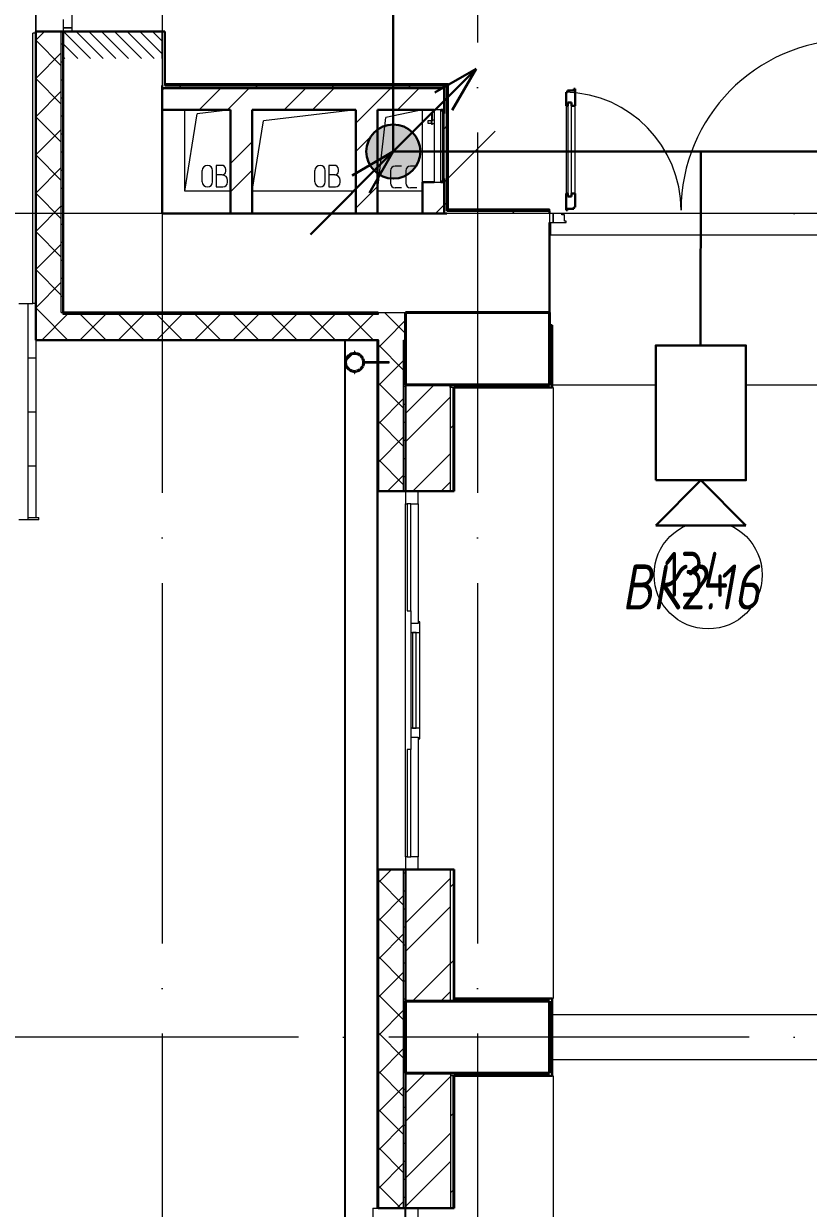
# Model space of a CAD drawing. Header units: millimetres. Extents: x -495897 to 1376592, y -28539 to 470976.
# Drawn here: x -36231 to -31876, y 366635 to 373209 of the extents above; entities that cross this region are included whole.
import ezdxf
from ezdxf import colors
from ezdxf.entities.mleader import LeaderData, LeaderLine
from ezdxf.enums import TextEntityAlignment as Align
from ezdxf.math import Vec2, Vec3

# ---------------------------------------------------------------- set-up
doc = ezdxf.new("R2010")
doc.units = ezdxf.units.MM
doc.set_wipeout_variables(frame=1)
for name, pattern in [('ADSK_Линия сетки', [25, 20, -2.5, 0, -2.5]), ('ADSK_Сверху', [450, 300, -150]), ('ADSK_Штриховая_ш2 п1_5', [4.5, 3, -1.5])]:
    doc.linetypes.add(name, pattern=pattern)
for name, color, linetype, lineweight in [('_ Окна', 7, 'Continuous', 9), ('Provodka', 151, 'Continuous', 30), ('RC-Видеонаблюдение', 5, 'Continuous', 30), ('RC-Выноски', 7, 'Continuous', 0), ('RC-Линии_связи-Адресные', 5, 'Continuous', 30), ('Двери', 252, 'Continuous', 9), ('Лестницы', 252, 'Continuous', 9), ('Линии', 7, 'Continuous', 9), ('Марки помещений', 252, 'Continuous', 20), ('Несущие колонны', 252, 'Continuous', 18), ('Обобщенные модели', 252, 'Continuous', 18), ('Оборудование', 8, 'Continuous', 18), ('Ограждение', 252, 'Continuous', 9), ('Окна', 252, 'Continuous', 9), ('Оси', 252, 'Continuous', 9), ('Перекрытие', 252, 'Continuous', 18), ('Стены внутренние', 7, 'Continuous', 18), ('Стены наружные', 7, 'Continuous', 18), ('Стены штриховка', 7, 'Continuous', 9)]:
    doc.layers.add(name, color=color, linetype=linetype, lineweight=lineweight)
doc.layers.add('RC-Позиционные_обозначения', color=7, linetype='Continuous')
doc.layers.add('Стены', color=194, linetype='Continuous')
doc.layers.add('Двери открывание', color=7, linetype='Continuous', lineweight=9, true_color=0xc0c0c0)
doc.styles.add('GOST Common_3', font='', dxfattribs={"height": 3.5})
doc.styles.add('Mipgost_5', font='', dxfattribs={"height": 250})
doc.styles.add('RubezhCAD', font='', dxfattribs={"oblique": 10})
doc.styles.get("Standard").update_dxf_attribs({"font": ''})
doc.styles.get('GOST Common_3').set_extended_font_data('GOST 2.304 type A')
doc.styles.get('Mipgost_5').set_extended_font_data('Mipgost')
doc.styles.get('RubezhCAD').set_extended_font_data('GOST type A')
doc.styles.get('Standard').set_extended_font_data('GOST type B')
pattern_1 = [(0, (-32119.8, 96), (0, 600), []), (90, (-32119.8, 96), (-600, 4e-14), [])]

# ---------------------------------------------------------------- blocks, each defined once
blk = doc.blocks.new('*U991')
at = {"layer": 'Provodka'}
h = blk.add_hatch(color=256, dxfattribs=at)
h.paths.add_polyline_path([(150, 0, 0.198912), (106.1, 106.1), (0, 0), (-75, -129.9, 0.57735)])
h.paths.add_polyline_path([(0, 0), (-106.1, -106.1, 0.065543), (-75, -129.9)])
h.paths.add_polyline_path([(0, 0), (-129.9, -75, 0.065543), (-106.1, -106.1)])
h.paths.add_polyline_path([(106.1, 106.1, 0.668179), (-150, 0, 0.131652), (-129.9, -75), (0, 0)])
at = {"layer": 'Provodka', "color": 1}
for p, q in [((0, 0), (459.6, 459.6)), ((459.6, 459.6), (230.4, 327.3)), ((459.6, 459.6), (327.3, 230.4)), ((-459.6, -459.6), (0, 0)), ((0, 0), (-229.3, -132.4)), ((0, 0), (-132.4, -229.3))]:
    blk.add_line(p, q, dxfattribs=at)
at = {"layer": 'Provodka'}
blk.add_circle((0, 0), 150, dxfattribs=at)
blk = doc.blocks.new('RC-UGO-CAM-01')
blk.add_attdef('PSTN', text='', height=2.5).set_placement((4.626, 3.284), align=Align.BOTTOM_LEFT)
at = {"color": 1}
blk.add_wipeout([(3.743, 0), (6.243, 2.499), (6.243, -2.499)], dxfattribs=at)
blk.add_line((6.243, 2.499), (6.243, -2.499), dxfattribs=at)
blk.add_wipeout([(-3.743, -2.499), (-3.741, 2.497), (3.743, 2.499), (3.743, -2.499)], dxfattribs=at)
for q in [(6.243, 2.499), (6.243, -2.499)]:
    blk.add_line((3.743, 0), q, dxfattribs=at)
blk.add_lwpolyline([(3.743, -2.499), (3.743, 2.499), (-3.743, 2.499), (-3.743, -2.499), (3.743, -2.499)], close=True, dxfattribs=at)
blk = doc.blocks.new('1 этаж')
at = {"layer": 'Двери', "lineweight": 18, "true_color": 0x636466}
h = blk.add_hatch(dxfattribs=at)
h.set_pattern_fill('FP_2', color=251, angle=90, style=0, pattern_type=2)
h.set_pattern_definition([(135, (-34980.8, 13491.27), (-35.3553, -35.3553), [])])
h.paths.add_polyline_path([(-35255.8, 12616.3), (-34705.8, 12616.3), (-34705.8, 12766.3), (-35255.8, 12766.3)])
h.paths.add_polyline_path([(-35255.8, 14466.3), (-34705.8, 14466.3), (-34705.8, 14616.3), (-35255.8, 14616.3)])
at = {"layer": 'Обобщенные модели', "lineweight": 9, "true_color": 0x636466}
h = blk.add_hatch(dxfattribs=at)
h.set_pattern_fill('FP_8', color=251, style=0, pattern_type=2)
h.set_pattern_definition([(45, (-32119.82, 96), (-106.066, 106.066), [])])
h.paths.add_polyline_path([(-33647.3, 10881.5), (-33624.9, 10882.4), (-33605.5, 10892.5), (-33592.3, 10910.6), (-33587.8, 10930.3), (-33593.5, 10952.9), (-33608.5, 10970.3), (-33628.3, 10979), (-33651.3, 10977.9), (-33670.3, 10967.7), (-33683.3, 10949.9), (-33687.8, 10930.3), (-33682.1, 10907.6), (-33667.1, 10890.3), (-33649.2, 10881.8)])
at = {"layer": 'Ограждение', "true_color": 0x636466}
h = blk.add_hatch(dxfattribs=at)
h.set_pattern_fill('FP_25', color=251, style=0, pattern_type=2)
h.set_pattern_definition(pattern_1)
h.paths.add_polyline_path([(-33140.8, 12466.3), (-33125.8, 12466.3), (-33115.8, 12476.3), (-34690.8, 12476.3), (-34690.8, 12466.3), (-33401.2, 12466.3)])
h = blk.add_hatch(dxfattribs=at)
h.set_pattern_fill('FP_25', color=251, style=0, pattern_type=2)
h.set_pattern_definition(pattern_1)
h.paths.add_polyline_path([(-33125.8, 11771.3), (-33115.8, 11781.3), (-33115.8, 12476.3), (-33125.8, 12466.3), (-33125.8, 11968.6)])
h = blk.add_hatch(dxfattribs=at)
h.set_pattern_fill('FP_25', color=251, style=0, pattern_type=2)
h.set_pattern_definition(pattern_1)
h.paths.add_polyline_path([(-33042.5, 11771.3), (-32555.8, 11771.3), (-32555.8, 11781.3), (-33115.8, 11781.3), (-33125.8, 11771.3)])
at = {"color": 251, "lineweight": 18, "true_color": 0x636466}
for p, q in [((-33260.8, 12331.3), (-33464, 12289.5)), ((-33510.8, 11881.3), (-33464, 12289.5)), ((-33439.2, 11993.3), (-33439.2, 11925.5)), ((-33376.6, 12019.4), (-33413.1, 12019.4)), ((-33354.2, 11993.3), (-33354.2, 11925.5)), ((-33291.6, 12019.4), (-33328.1, 12019.4)), ((-33376.6, 11899.4), (-33413.1, 11899.4)), ((-33291.6, 11899.4), (-33328.1, 11899.4)), ((-33260.8, 11881.3), (-33510.8, 11881.3))]:
    blk.add_line(p, q, dxfattribs=at)
for centre, start, end in [((-33413.1, 11993.3), 90, 180), ((-33328.1, 11993.3), 90, 180), ((-33413.1, 11925.5), 180, 270), ((-33328.1, 11925.5), 180, 270)]:
    blk.add_arc(centre, 26.1, start, end, dxfattribs=at)
at = {"layer": '_ Окна', "color": 251, "lineweight": 18, "true_color": 0x636466}
for p, q in [((-33355.8, 10216.3), (-33355.8, 10146.3)), ((-33285.8, 10146.3), (-33285.8, 10216.3)), ((-33355.8, 10146.3), (-33345.8, 10146.3)), ((-33325.8, 10146.3), (-33285.8, 10146.3)), ((-33285.8, 9481.3), (-33325.8, 9481.3)), ((-33325.8, 9481.3), (-33325.8, 9431.3)), ((-33275.8, 9491.3), (-33285.8, 9491.3)), ((-33285.8, 9491.3), (-33285.8, 9481.3)), ((-33275.8, 9431.3), (-33275.8, 9491.3)), ((-33325.8, 9431.3), (-33275.8, 9431.3)), ((-33275.8, 8901.3), (-33325.8, 8901.3)), ((-33325.8, 8901.3), (-33325.8, 8851.3)), ((-33275.8, 8841.3), (-33275.8, 8901.3)), ((-33325.8, 8851.3), (-33285.8, 8851.3)), ((-33285.8, 8851.3), (-33285.8, 8841.3)), ((-33285.8, 8841.3), (-33275.8, 8841.3)), ((-33345.8, 8186.3), (-33355.8, 8186.3)), ((-33355.8, 8186.3), (-33355.8, 8116.3)), ((-33285.8, 8186.3), (-33325.8, 8186.3)), ((-33285.8, 8116.3), (-33285.8, 8186.3)), ((-33355.8, 6236.3), (-33355.8, 6166.3)), ((-33285.8, 6166.3), (-33285.8, 6236.3))]:
    blk.add_line(p, q, dxfattribs=at)
at = {"layer": '_ Окна', "color": 251, "true_color": 0x636466}
for p, q in [((-33325.8, 10146.3), (-33345.8, 10146.3)), ((-33345.8, 10146.3), (-33345.8, 9551.3)), ((-33325.8, 9551.3), (-33325.8, 10146.3)), ((-33345.8, 9551.3), (-33325.8, 9551.3)), ((-33295.8, 9431.3), (-33315.8, 9431.3)), ((-33315.8, 9431.3), (-33315.8, 8901.3)), ((-33295.8, 8901.3), (-33295.8, 9431.3)), ((-33315.8, 8901.3), (-33295.8, 8901.3)), ((-33325.8, 8781.3), (-33345.8, 8781.3)), ((-33345.8, 8781.3), (-33345.8, 8186.3)), ((-33325.8, 8186.3), (-33325.8, 8781.3)), ((-33345.8, 8186.3), (-33325.8, 8186.3))]:
    blk.add_line(p, q, dxfattribs=at)
at = {"layer": 'Двери', "color": 251, "true_color": 0x636466}
for p, q in [((-35255.8, 12833.3), (-35255.8, 12786.3)), ((-35205.8, 12786.3), (-35205.8, 12858.3)), ((-35205.8, 12786.3), (-35255.8, 12786.3)), ((-35255.8, 12786.3), (-35255.8, 12766.3)), ((-35255.8, 12786.3), (-35205.8, 12786.3)), ((-35255.8, 12766.3), (-35205.8, 12766.3)), ((-35205.8, 12766.3), (-35205.8, 12786.3)), ((-32454.8, 12372.3), (-32454.8, 11850.3)), ((-32433.8, 12372.3), (-32454.8, 12372.3)), ((-32433.8, 11850.3), (-32433.8, 12372.3)), ((-32463.8, 12354.3), (-32463.8, 11868.3)), ((-32413.8, 11868.3), (-32413.8, 12354.3)), ((-32454.8, 11850.3), (-32433.8, 11850.3)), ((-32555.8, 11756.3), (-32555.8, 11706.3)), ((-32535.8, 11756.3), (-32555.8, 11756.3)), ((-32555.8, 11706.3), (-32535.8, 11706.3)), ((-32535.8, 11706.3), (-32535.8, 11756.3)), ((-32486.8, 11756.3), (-32535.8, 11756.3)), ((-32535.8, 11756.3), (-32535.8, 11706.3)), ((-32535.8, 11706.3), (-32463.8, 11706.3)), ((-32486.8, 11748.3), (-32486.8, 11756.3)), ((-32472.8, 11748.3), (-32486.8, 11748.3)), ((-32472.8, 11714.3), (-32472.8, 11748.3)), ((-32463.8, 11714.3), (-32472.8, 11714.3)), ((-32463.8, 11706.3), (-32463.8, 11714.3))]:
    blk.add_line(p, q, dxfattribs=at)
at = {"layer": 'Двери', "color": 251, "linetype": 'ADSK_Штриховая_ш2 п1_5', "true_color": 0x636466}
for p, q in [((-34705.8, 12766.3), (-35255.8, 12766.3)), ((-35255.8, 12766.3), (-35255.8, 12616.3)), ((-34705.8, 12616.3), (-34705.8, 12766.3))]:
    blk.add_line(p, q, dxfattribs=at)
at = {"layer": 'Двери', "color": 251, "lineweight": 30, "true_color": 0x636466}
for p, q in [((-32455.8, 12430.3), (-32463.8, 12430.3)), ((-32463.8, 12430.3), (-32463.8, 12354.3)), ((-32421.8, 12439.3), (-32455.8, 12439.3)), ((-32455.8, 12439.3), (-32455.8, 12430.3)), ((-32413.8, 12448.3), (-32421.8, 12448.3)), ((-32421.8, 12448.3), (-32421.8, 12439.3)), ((-32413.8, 12354.3), (-32413.8, 12448.3)), ((-32454.8, 12372.3), (-32454.8, 12354.3)), ((-32433.8, 12372.3), (-32454.8, 12372.3)), ((-32433.8, 12354.3), (-32433.8, 12372.3)), ((-32454.8, 12354.3), (-32463.8, 12354.3)), ((-32413.8, 12354.3), (-32433.8, 12354.3)), ((-32463.8, 11868.3), (-32463.8, 11774.3)), ((-32454.8, 11868.3), (-32463.8, 11868.3)), ((-32454.8, 11850.3), (-32454.8, 11868.3)), ((-32433.8, 11850.3), (-32454.8, 11850.3)), ((-32433.8, 11868.3), (-32433.8, 11850.3)), ((-32413.8, 11868.3), (-32433.8, 11868.3)), ((-32413.8, 11792.3), (-32413.8, 11868.3)), ((-32463.8, 11774.3), (-32455.8, 11774.3)), ((-32455.8, 11774.3), (-32455.8, 11783.3)), ((-32455.8, 11783.3), (-32421.8, 11783.3)), ((-32421.8, 11783.3), (-32421.8, 11792.3)), ((-32421.8, 11792.3), (-32413.8, 11792.3))]:
    blk.add_line(p, q, dxfattribs=at)
at = {"layer": 'Двери открывание', "color": 251, "true_color": 0x636466}
for centre, radius, start, end in [((-30879.8, 11774.3), 946, 91.09026, 180), ((-32481.8, 11774.3), 656, 0, 88.42766)]:
    blk.add_arc(centre, radius, start, end, dxfattribs=at)
at = {"layer": 'Лестницы', "color": 251, "true_color": 0x636466}
for p, q in [((-35405.8, 12766.3), (-35405.8, 12858.3)), ((-35450.8, 11256.3), (-35422.8, 11256.3)), ((-35450.8, 11256.3), (-35422.8, 11256.3)), ((-35405.8, 10956.3), (-35405.8, 11054.3)), ((-35450.8, 10956.3), (-35405.8, 10956.3)), ((-35450.8, 10956.3), (-35405.8, 10956.3)), ((-35405.8, 10656.3), (-35405.8, 10956.3)), ((-35450.8, 10656.3), (-35405.8, 10656.3)), ((-35450.8, 10656.3), (-35405.8, 10656.3)), ((-35405.8, 10356.3), (-35405.8, 10656.3)), ((-35450.8, 10356.3), (-35405.8, 10356.3)), ((-35450.8, 10356.3), (-35405.8, 10356.3)), ((-35405.8, 10069.3), (-35405.8, 10356.3))]:
    blk.add_line(p, q, dxfattribs=at)
at = {"layer": 'Линии', "color": 251, "lineweight": 18, "ltscale": 100, "true_color": 0x636466}
for p, q in [((-34580.8, 11881.3), (-34580.8, 12331.3)), ((-34580.8, 11881.3), (-34511.3, 12309.5)), ((-34325.8, 12331.3), (-34511.3, 12309.5)), ((-33630.8, 12331.3), (-34142.5, 12271.3)), ((-34205.8, 11881.3), (-34142.5, 12271.3)), ((-34483.4, 11932.5), (-34483.4, 11995.1)), ((-34426, 11932.5), (-34426, 11995.1)), ((-34375.8, 12023.8), (-34405.8, 12023.8)), ((-34405.8, 12023.8), (-34405.8, 11903.8)), ((-34372.5, 11970.5), (-34405.8, 11970.5)), ((-34352.5, 11990.5), (-34352.5, 12000.5)), ((-33858.3, 11932.5), (-33858.3, 11995.1)), ((-33800.9, 11932.5), (-33800.9, 11995.1)), ((-33750.8, 12023.8), (-33780.8, 12023.8)), ((-33780.8, 12023.8), (-33780.8, 11903.8)), ((-33747.4, 11970.5), (-33780.8, 11970.5)), ((-33727.4, 11990.5), (-33727.4, 12000.5)), ((-34405.8, 11903.8), (-34369.1, 11903.8)), ((-34342.5, 11930.5), (-34342.5, 11940.5)), ((-33780.8, 11903.8), (-33744.1, 11903.8)), ((-33717.4, 11930.5), (-33717.4, 11940.5)), ((-34325.8, 11881.3), (-34580.8, 11881.3)), ((-33630.8, 11881.3), (-34205.8, 11881.3))]:
    blk.add_line(p, q, dxfattribs=at)
at = {"layer": 'Линии', "color": 251, "linetype": 'ADSK_Сверху', "ltscale": 100, "true_color": 0x636466}
for p, q in [((-32555.8, 10806.3), (-30805.8, 10806.3)), ((-32555.8, 7311.3), (-30805.8, 7311.3)), ((-32555.8, 7061.3), (-30805.8, 7061.3))]:
    blk.add_line(p, q, dxfattribs=at)
at = {"layer": 'Линии', "color": 251, "lineweight": 18, "true_color": 0x636466}
for centre, radius, start, end in [((-34454.7, 11995.1), 28.7, 0, 180), ((-34375.8, 12000.5), 23.3, 0, 90), ((-34372.5, 11990.5), 20, 270, 0), ((-34372.5, 11940.5), 30, 0, 90), ((-33829.6, 11995.1), 28.7, 0, 180), ((-33750.8, 12000.5), 23.3, 0, 90), ((-33747.4, 11990.5), 20, 270, 0), ((-33747.4, 11940.5), 30, 0, 90), ((-34454.7, 11932.5), 28.7, 180, 0), ((-34369.1, 11930.5), 26.7, 270, 0), ((-33829.6, 11932.5), 28.7, 180, 0), ((-33744.1, 11930.5), 26.7, 270, 0)]:
    blk.add_arc(centre, radius, start, end, dxfattribs=at)
at = {"layer": 'Марки помещений', "color": 251, "true_color": 0x636466}
blk.add_circle((-31675.7, 9751.3), 300, dxfattribs=at)
at = {"layer": 'Несущие колонны', "color": 251, "lineweight": 40, "true_color": 0x636466}
for p, q in [((-33355.8, 11206.3), (-32555.8, 11206.3)), ((-33355.8, 10806.3), (-33355.8, 11206.3)), ((-32555.8, 11206.3), (-33355.8, 11206.3)), ((-33355.8, 11206.3), (-33355.8, 10806.3)), ((-32555.8, 11206.3), (-32555.8, 10806.3)), ((-32555.8, 10806.3), (-32555.8, 11206.3)), ((-32555.8, 10806.3), (-33355.8, 10806.3)), ((-33105.8, 10806.3), (-32555.8, 10806.3)), ((-33355.8, 7386.3), (-32555.8, 7386.3)), ((-33355.8, 6986.3), (-33355.8, 7386.3)), ((-33355.8, 7386.3), (-33355.8, 6986.3)), ((-32555.8, 7386.3), (-33105.8, 7386.3)), ((-32555.8, 7386.3), (-32555.8, 6986.3)), ((-32555.8, 6986.3), (-32555.8, 7386.3)), ((-32555.8, 6986.3), (-33355.8, 6986.3)), ((-33105.8, 6986.3), (-32555.8, 6986.3))]:
    blk.add_line(p, q, dxfattribs=at)
at = {"layer": 'Несущие колонны', "color": 251, "true_color": 0x636466}
for p, q in [((-33355.8, 10806.3), (-33105.8, 10806.3)), ((-33105.8, 7386.3), (-33355.8, 7386.3)), ((-33355.8, 6986.3), (-33105.8, 6986.3))]:
    blk.add_line(p, q, dxfattribs=at)
at = {"layer": 'Обобщенные модели', "color": 251, "true_color": 0x636466}
for p, q in [((-33636.8, 10992.3), (-33638.8, 10992.3)), ((-33638.8, 10992.3), (-33638.8, 10982.3)), ((-33636.8, 10992.3), (-33638.8, 10992.3)), ((-33638.8, 10992.3), (-33638.8, 10982.3)), ((-33636.8, 10992.3), (-33638.8, 10992.3)), ((-33638.8, 10992.3), (-33638.8, 10982.3)), ((-33636.8, 10992.3), (-33638.8, 10992.3)), ((-33638.8, 10992.3), (-33638.8, 10982.3)), ((-33638.8, 10980.3), (-33638.8, 10982.3)), ((-33636.8, 10980.3), (-33638.8, 10980.3)), ((-33636.8, 10982.3), (-33636.8, 10992.3)), ((-33636.8, 10982.3), (-33636.8, 10992.3)), ((-33636.8, 10982.3), (-33636.8, 10992.3)), ((-33636.8, 10982.3), (-33636.8, 10992.3)), ((-33636.8, 10982.3), (-33636.8, 10980.3)), ((-33445.8, 10933.6), (-33585.8, 10933.6)), ((-33585.8, 10933.6), (-33585.8, 10931.1)), ((-33585.8, 10929.4), (-33585.8, 10927)), ((-33585.8, 10927), (-33445.8, 10927)), ((-33445.8, 10927), (-33445.8, 10933.6)), ((-33638.8, 10878.3), (-33638.8, 10880.3)), ((-33638.8, 10880.3), (-33636.8, 10880.3)), ((-33638.8, 10878.3), (-33638.8, 10868.3)), ((-33638.8, 10878.3), (-33638.8, 10868.3)), ((-33638.8, 10878.3), (-33638.8, 10868.3)), ((-33638.8, 10878.3), (-33638.8, 10868.3)), ((-33638.8, 10868.3), (-33636.8, 10868.3)), ((-33638.8, 10868.3), (-33636.8, 10868.3)), ((-33638.8, 10868.3), (-33636.8, 10868.3)), ((-33638.8, 10868.3), (-33636.8, 10868.3)), ((-33636.8, 10880.3), (-33636.8, 10878.3)), ((-33636.8, 10868.3), (-33636.8, 10878.3)), ((-33636.8, 10868.3), (-33636.8, 10878.3)), ((-33636.8, 10868.3), (-33636.8, 10878.3)), ((-33636.8, 10868.3), (-33636.8, 10878.3))]:
    blk.add_line(p, q, dxfattribs=at)
for radius, start, end in [(52, 0, 180), (50, 0, 180), (52, 180, 0), (50, 180, 0)]:
    blk.add_arc((-33637.8, 10930.3), radius, start, end, dxfattribs=at)
at = {"layer": 'Обобщенные модели', "color": 251, "lineweight": 40, "true_color": 0x636466}
for start, end in [(103.63116, 126.20078), (78.99639, 101.00361), (53.79922, 76.36884), (156.69406, 180), (180, 203.30594), (131.07679, 152.82848), (27.17152, 49.417), (0, 23.30594), (336.69406, 0), (207.17152, 228.92321), (233.79922, 256.36884), (258.99639, 281.00361), (284.39354, 306.20078), (310.583, 332.82848)]:
    blk.add_arc((-33637.8, 10930.3), 50, start, end, dxfattribs=at)
at = {"layer": 'Оборудование', "color": 251, "true_color": 0x636466}
for p, q in [((-33211.2, 12315.4), (-33211.2, 12269.6)), ((-33206.2, 12315.4), (-33211.2, 12315.4)), ((-33206.2, 12269.6), (-33206.2, 12315.4)), ((-33159.4, 12331.3), (-33195.8, 12331.3)), ((-33195.8, 12331.3), (-33195.8, 11931.3)), ((-33158.5, 11932.2), (-33158.5, 12330.4)), ((-33148.8, 12324.3), (-33158.5, 12324.3)), ((-33147.8, 11939.2), (-33147.8, 12323.3)), ((-33140.8, 12312.3), (-33146.3, 12312.3)), ((-33140.8, 11950.3), (-33140.8, 12312.3)), ((-33213.7, 12270.9), (-33231.1, 12270.9)), ((-33231.1, 12270.9), (-33231.1, 12258.6)), ((-33231.1, 12258.6), (-33213.7, 12258.6)), ((-33211.7, 12272.8), (-33213.7, 12270.9)), ((-33213.7, 12270.9), (-33213.7, 12258.6)), ((-33213.7, 12258.6), (-33211.7, 12256.7)), ((-33195.8, 12274.4), (-33211.7, 12274.4)), ((-33211.7, 12274.4), (-33211.7, 12255.1)), ((-33211.7, 12255.1), (-33195.8, 12255.1)), ((-33211.2, 12259.9), (-33211.2, 12251.7)), ((-33211.2, 12251.7), (-33206.2, 12251.7)), ((-33206.2, 12251.7), (-33206.2, 12259.9)), ((-33140.8, 11931.3), (-32858, 12214.1)), ((-33195.8, 11931.3), (-33159.4, 11931.3)), ((-33158.5, 11938.3), (-33148.8, 11938.3)), ((-33146.3, 11950.3), (-33140.8, 11950.3))]:
    blk.add_line(p, q, dxfattribs=at)
for points, knots in [([(-33158.5, 12330.4), (-33158.5, 12330.4), (-33158.5, 12330.6), (-33158.6, 12330.7), (-33158.6, 12330.8), (-33158.8, 12331), (-33159, 12331.2), (-33159.2, 12331.2), (-33159.3, 12331.3), (-33159.4, 12331.3)], [0, 0, 0, 0, 0.166667, 0.25, 0.333333, 0.5, 0.666667, 0.833333, 1, 1, 1, 1]), ([(-33147.8, 12323.3), (-33147.8, 12323.4), (-33147.8, 12323.5), (-33147.9, 12323.7), (-33147.9, 12323.8), (-33148, 12323.9), (-33148.1, 12324), (-33148.3, 12324.2), (-33148.5, 12324.2), (-33148.7, 12324.3), (-33148.8, 12324.3)], [0, 0, 0, 0, 0.166667, 0.25, 0.333333, 0.416667, 0.541667, 0.666667, 0.833333, 1, 1, 1, 1]), ([(-33146.3, 12312.3), (-33146.4, 12312.3), (-33146.6, 12312.3), (-33146.9, 12312.4), (-33147, 12312.5), (-33147.2, 12312.6), (-33147.4, 12312.7), (-33147.5, 12312.9), (-33147.6, 12313), (-33147.7, 12313.2), (-33147.8, 12313.5), (-33147.8, 12313.7), (-33147.8, 12313.8)], [0, 0, 0, 0, 0.166667, 0.25, 0.333333, 0.416667, 0.5, 0.583333, 0.666667, 0.75, 0.833333, 1, 1, 1, 1]), ([(-33159.4, 11931.3), (-33159.3, 11931.3), (-33159.2, 11931.3), (-33159, 11931.4), (-33158.8, 11931.5), (-33158.6, 11931.7), (-33158.6, 11931.8), (-33158.5, 11932), (-33158.5, 11932.1), (-33158.5, 11932.2)], [-1, -1, -1, -1, -0.833333, -0.666667, -0.5, -0.333333, -0.25, -0.166667, 0, 0, 0, 0]), ([(-33148.8, 11938.3), (-33148.7, 11938.3), (-33148.5, 11938.3), (-33148.3, 11938.4), (-33148.1, 11938.5), (-33148, 11938.6), (-33147.9, 11938.7), (-33147.9, 11938.9), (-33147.8, 11939), (-33147.8, 11939.1), (-33147.8, 11939.2)], [-1, -1, -1, -1, -0.833333, -0.666667, -0.541667, -0.416667, -0.333333, -0.25, -0.166667, 0, 0, 0, 0]), ([(-33147.8, 11948.7), (-33147.8, 11948.9), (-33147.8, 11949.1), (-33147.7, 11949.3), (-33147.6, 11949.5), (-33147.5, 11949.7), (-33147.4, 11949.8), (-33147.2, 11950), (-33147, 11950.1), (-33146.9, 11950.2), (-33146.6, 11950.2), (-33146.4, 11950.3), (-33146.3, 11950.3)], [-1, -1, -1, -1, -0.833333, -0.75, -0.666667, -0.583333, -0.5, -0.416667, -0.333333, -0.25, -0.166667, 0, 0, 0, 0])]:
    blk.add_open_spline(points, degree=3, knots=knots, dxfattribs=at)
at = {"layer": 'Ограждение', "color": 251, "true_color": 0x636466}
for p, q in [((-33115.8, 12476.3), (-34690.8, 12476.3)), ((-33115.8, 12476.3), (-33125.8, 12466.3)), ((-33115.8, 11781.3), (-33115.8, 12476.3)), ((-33125.8, 11771.3), (-33115.8, 11781.3)), ((-32555.8, 11781.3), (-33115.8, 11781.3)), ((-32555.8, 11781.3), (-32555.8, 11771.3)), ((-35500.8, 11256.3), (-35450.8, 11256.3)), ((-35450.8, 11256.3), (-35450.8, 10056.3)), ((-32540.8, 10791.3), (-32535.8, 10791.3)), ((-32535.8, 10791.3), (-32535.8, 7401.3)), ((-35450.8, 10056.3), (-35500.8, 10056.3)), ((-32535.8, 7401.3), (-32540.8, 7401.3)), ((-32540.8, 6971.3), (-32535.8, 6971.3)), ((-32535.8, 6971.3), (-32535.8, 3371.3))]:
    blk.add_line(p, q, dxfattribs=at)
at = {"layer": 'Окна', "color": 251, "true_color": 0x636466}
for p, q in [((-33355.8, 8186.3), (-33355.8, 10146.3)), ((-33285.8, 10146.3), (-33285.8, 9491.3)), ((-33325.8, 9551.3), (-33325.8, 9481.3)), ((-33325.8, 9431.3), (-33325.8, 8901.3)), ((-33275.8, 8901.3), (-33275.8, 9431.3)), ((-33325.8, 8851.3), (-33325.8, 8781.3)), ((-33285.8, 8841.3), (-33285.8, 8186.3)), ((-33535.8, 6236.3), (-33505.8, 6236.3)), ((-33535.8, 6236.3), (-33535.8, 4136.3)), ((-33356.8, 4136.3), (-33356.8, 6236.3))]:
    blk.add_line(p, q, dxfattribs=at)
at = {"layer": 'Оси', "color": 251, "linetype": 'ADSK_Линия сетки', "ltscale": 100, "true_color": 0x636466}
for p, q in [((-34705.8, 32206.9), (-34705.8, -33769.9)), ((-32955.8, 32206.9), (-32955.8, -33769.9)), ((-26448.4, 11756.3), (-72528.1, 11756.3)), ((-26448.4, 7186.3), (-72528.1, 7186.3))]:
    blk.add_line(p, q, dxfattribs=at)
at = {"layer": 'Перекрытие', "color": 251, "ltscale": 100, "true_color": 0x636466}
for p, q in [((-34580.8, 11881.3), (-34580.8, 12331.3)), ((-34325.8, 11881.3), (-34580.8, 11881.3)), ((-33630.8, 11881.3), (-34205.8, 11881.3)), ((-30874.8, 11756.3), (-32486.8, 11756.3))]:
    blk.add_line(p, q, dxfattribs=at)
at = {"layer": 'Стены', "color": 251, "true_color": 0x636466}
for p, q in [((-33690.8, -4641.7), (-33690.8, 11054.3)), ((-33510.8, 10933.1), (-33510.8, 11054.3)), ((-33510.8, 6236.3), (-33510.8, 10927.4))]:
    blk.add_line(p, q, dxfattribs=at)
at = {"layer": 'Стены внутренние', "color": 251, "true_color": 0x636466}
for p, q in [((-34705.8, 14466.3), (-34705.8, 12466.3)), ((-35407.8, 12766.3), (-35407.8, 12858.3)), ((-32555.8, 11756.3), (-33125.8, 11756.3)), ((-33507.8, 11206.3), (-33355.8, 11206.3)), ((-33507.8, 8116.3), (-33507.8, 10216.3))]:
    blk.add_line(p, q, dxfattribs=at)
at = {"layer": 'Стены внутренние', "color": 251, "lineweight": 30, "true_color": 0x636466}
for p, q in [((-35407.8, 12766.3), (-35407.8, 11054.3)), ((-35265.8, 12766.3), (-35407.8, 12766.3)), ((-34705.8, 12766.3), (-35255.8, 12766.3)), ((-35255.8, 12766.3), (-35255.8, 11206.3)), ((-34705.8, 11756.3), (-34705.8, 12331.3)), ((-34325.8, 11756.3), (-34705.8, 11756.3)), ((-33630.8, 11756.3), (-34205.8, 11756.3)), ((-33260.8, 11756.3), (-33510.8, 11756.3)), ((-32555.8, 11206.3), (-32555.8, 11706.3)), ((-35255.8, 11206.3), (-33507.8, 11206.3)), ((-33355.8, 11206.3), (-32555.8, 11206.3)), ((-33355.8, 11054.3), (-33355.8, 11206.3)), ((-35407.8, 11054.3), (-33507.8, 11054.3)), ((-33507.8, 11054.3), (-33507.8, 10932.9)), ((-33507.8, 10927.4), (-33507.8, 10216.3)), ((-33507.8, 10216.3), (-33365.8, 10216.3)), ((-33507.8, 8116.3), (-33507.8, 6236.3)), ((-33365.8, 8116.3), (-33507.8, 8116.3)), ((-33507.8, 6236.3), (-33365.8, 6236.3))]:
    blk.add_line(p, q, dxfattribs=at)
at = {"layer": 'Стены внутренние', "color": 251, "linetype": 'Continuous', "lineweight": 9, "true_color": 0x636466}
for p, q in [((-35405.8, 12719.9), (-35361.5, 12764.3)), ((-35265.8, 12575.8), (-35405.8, 12715.8)), ((-35405.8, 12507.8), (-35265.8, 12647.8)), ((-35265.8, 12363.7), (-35405.8, 12503.7)), ((-35405.8, 12295.7), (-35265.8, 12435.7)), ((-35265.8, 12151.5), (-35405.8, 12291.5)), ((-35405.8, 12083.5), (-35265.8, 12223.5)), ((-35265.8, 11939.4), (-35405.8, 12079.4)), ((-35405.8, 11871.4), (-35265.8, 12011.4)), ((-35265.8, 11727.3), (-35405.8, 11867.3)), ((-35405.8, 11659.3), (-35265.8, 11799.3)), ((-35265.8, 11515.1), (-35405.8, 11655.1)), ((-35405.8, 11447.1), (-35265.8, 11587.1)), ((-35265.8, 11303), (-35405.8, 11443)), ((-35405.8, 11375.4), (-35407.8, 11371.9)), ((-35405.8, 11235), (-35265.8, 11375)), ((-35381.2, 11206.3), (-35405.8, 11230.9)), ((-35231.2, 11056.3), (-35381.2, 11206.3)), ((-35372.4, 11056.3), (-35232.4, 11196.3)), ((-35160.3, 11056.3), (-35020.3, 11196.3)), ((-35019.1, 11056.3), (-35159.1, 11196.3)), ((-34948.1, 11056.3), (-34808.1, 11196.3)), ((-34806.9, 11056.3), (-34946.9, 11196.3)), ((-34736, 11056.3), (-34596, 11196.3)), ((-34594.8, 11056.3), (-34734.8, 11196.3)), ((-34523.9, 11056.3), (-34383.9, 11196.3)), ((-34382.7, 11056.3), (-34522.7, 11196.3)), ((-34311.7, 11056.3), (-34171.7, 11196.3)), ((-34170.5, 11056.3), (-34310.5, 11196.3)), ((-34099.6, 11056.3), (-33959.6, 11196.3)), ((-33958.4, 11056.3), (-34098.4, 11196.3)), ((-33887.5, 11056.3), (-33747.5, 11196.3)), ((-33746.3, 11056.3), (-33886.3, 11196.3)), ((-33675.3, 11056.3), (-33535.3, 11196.3)), ((-33534.2, 11056.3), (-33674.2, 11196.3)), ((-33355.8, 11090.1), (-33472, 11206.3)), ((-33463.2, 11056.3), (-33355.8, 11163.7)), ((-34862.6, 11054.3), (-34863.8, 11056.3)), ((-34651.5, 11056.3), (-34652.6, 11054.3)), ((-33806.8, 11054.3), (-33807.9, 11056.3)), ((-33505.8, 11013.7), (-33463.2, 11056.3)), ((-33365.8, 10887.9), (-33505.8, 11027.9)), ((-33505.8, 10801.5), (-33365.8, 10941.5)), ((-33365.8, 10675.8), (-33505.8, 10815.8)), ((-33505.8, 10589.4), (-33365.8, 10729.4)), ((-33365.8, 10463.7), (-33505.8, 10603.7)), ((-33505.8, 10532.9), (-33507.8, 10536.4)), ((-33505.8, 10377.3), (-33365.8, 10517.3)), ((-33365.8, 10251.5), (-33505.8, 10391.5)), ((-33452.7, 10218.3), (-33365.8, 10305.2)), ((-33505.8, 8094.5), (-33506.5, 8095.7)), ((-33505.8, 8043.8), (-33435.4, 8114.3)), ((-33365.8, 7918.1), (-33505.8, 8058.1)), ((-33505.8, 7831.7), (-33365.8, 7971.7)), ((-33365.8, 7705.9), (-33505.8, 7845.9)), ((-33505.8, 7619.6), (-33365.8, 7759.6)), ((-33365.8, 7493.8), (-33505.8, 7633.8)), ((-33505.8, 7407.4), (-33365.8, 7547.4)), ((-33365.8, 7281.7), (-33505.8, 7421.7)), ((-33505.8, 7195.3), (-33365.8, 7335.3)), ((-33365.8, 7069.5), (-33505.8, 7209.5)), ((-33505.8, 6983.2), (-33365.8, 7123.2)), ((-33365.8, 6857.4), (-33505.8, 6997.4)), ((-33505.8, 6771), (-33365.8, 6911)), ((-33365.8, 6645.3), (-33505.8, 6785.3)), ((-33505.8, 6558.9), (-33365.8, 6698.9)), ((-33365.8, 6433.1), (-33505.8, 6573.1)), ((-33505.8, 6346.8), (-33365.8, 6486.8)), ((-33383.1, 6238.3), (-33505.8, 6361)), ((-33402.2, 6238.3), (-33365.8, 6274.6)), ((-33444.4, 6238.3), (-33444.5, 6238.1))]:
    blk.add_line(p, q, dxfattribs=at)
at = {"layer": 'Стены наружные', "color": 251, "true_color": 0x636466}
for p, q in [((-35422.8, 11256.3), (-35422.8, 12756.3)), ((-35407.8, 12756.3), (-35422.8, 12756.3)), ((-33260.8, 11931.3), (-33260.8, 12331.3)), ((-32548.3, 11636.3), (-32548.3, 11706.3)), ((-30813.3, 11636.3), (-32548.3, 11636.3)), ((-35407.8, 11256.3), (-35422.8, 11256.3)), ((-33105.8, 10806.3), (-33355.8, 10806.3)), ((-35450.8, 10069.3), (-35390.8, 10069.3)), ((-35390.8, 10056.3), (-35390.8, 10069.3)), ((-35390.8, 10056.3), (-35450.8, 10056.3)), ((-33355.8, 7386.3), (-33105.8, 7386.3)), ((-33105.8, 6986.3), (-33355.8, 6986.3))]:
    blk.add_line(p, q, dxfattribs=at)
at = {"layer": 'Стены наружные', "color": 251, "lineweight": 30, "true_color": 0x636466}
for p, q in [((-35255.8, 12766.3), (-35265.8, 12766.3)), ((-34690.8, 12766.3), (-34705.8, 12766.3)), ((-34690.8, 12466.3), (-34690.8, 12766.3)), ((-34705.8, 12466.3), (-34705.8, 12331.3)), ((-33140.8, 12451.3), (-34705.8, 12451.3)), ((-33125.8, 12466.3), (-34690.8, 12466.3)), ((-33140.8, 12451.3), (-33140.8, 12312.3)), ((-33125.8, 11771.3), (-33125.8, 12466.3)), ((-34705.8, 12331.3), (-34325.8, 12331.3)), ((-34325.8, 12331.3), (-34325.8, 11756.3)), ((-34205.8, 12331.3), (-33630.8, 12331.3)), ((-34205.8, 11756.3), (-34205.8, 12331.3)), ((-33630.8, 12331.3), (-33630.8, 11756.3)), ((-33510.8, 12331.3), (-33195.8, 12331.3)), ((-33510.8, 11756.3), (-33510.8, 12331.3)), ((-33159.2, 12331.3), (-33140.8, 12331.3)), ((-33260.8, 11931.3), (-33260.8, 11756.3)), ((-33195.8, 11931.3), (-33260.8, 11931.3)), ((-33140.8, 11931.3), (-33159.2, 11931.3)), ((-33140.8, 11950.3), (-33140.8, 11756.3)), ((-32555.8, 11771.3), (-33125.8, 11771.3)), ((-32555.8, 11756.3), (-32555.8, 11771.3)), ((-34325.8, 11756.3), (-34205.8, 11756.3)), ((-33630.8, 11756.3), (-33510.8, 11756.3)), ((-33260.8, 11756.3), (-33125.8, 11756.3)), ((-32555.8, 11136.3), (-32555.8, 10806.3)), ((-32540.8, 11136.3), (-32555.8, 11136.3)), ((-32540.8, 10791.3), (-32540.8, 11136.3)), ((-33355.8, 10216.3), (-33355.8, 11054.3)), ((-33105.8, 10791.3), (-33105.8, 10806.3)), ((-32555.8, 10806.3), (-33105.8, 10806.3)), ((-33085.8, 10791.3), (-32540.8, 10791.3)), ((-33085.8, 10216.3), (-33085.8, 10791.3)), ((-33365.8, 10216.3), (-33085.8, 10216.3)), ((-33085.8, 8116.3), (-33365.8, 8116.3)), ((-33355.8, 6236.3), (-33355.8, 8116.3)), ((-33085.8, 7401.3), (-33085.8, 8116.3)), ((-33105.8, 7386.3), (-32555.8, 7386.3)), ((-33090.8, 7401.3), (-32540.8, 7401.3)), ((-32555.8, 7386.3), (-32555.8, 6986.3)), ((-32540.8, 6971.3), (-32540.8, 7401.3)), ((-32555.8, 6986.3), (-33105.8, 6986.3)), ((-33085.8, 6971.3), (-32540.8, 6971.3)), ((-33085.8, 6236.3), (-33085.8, 6971.3)), ((-33365.8, 6236.3), (-33085.8, 6236.3))]:
    blk.add_line(p, q, dxfattribs=at)
at = {"layer": 'Стены наружные', "color": 251, "linetype": 'Continuous', "lineweight": 9, "true_color": 0x636466}
for p, q in [((-35255.8, 12696), (-35265.8, 12696)), ((-35255.8, 12596), (-35265.8, 12596)), ((-35255.8, 12496), (-35265.8, 12496)), ((-34705.8, 12439.7), (-34694.2, 12451.3)), ((-34613.8, 12451.3), (-34598.8, 12466.3)), ((-34499.9, 12331.3), (-34379.9, 12451.3)), ((-34342.8, 12331.3), (-34222.8, 12451.3)), ((-34189.5, 12451.3), (-34174.5, 12466.3)), ((-34028.5, 12331.3), (-33908.5, 12451.3)), ((-33871.3, 12331.3), (-33751.3, 12451.3)), ((-33765.3, 12451.3), (-33750.3, 12466.3)), ((-33557, 12331.3), (-33437, 12451.3)), ((-33399.8, 12331.3), (-33279.8, 12451.3)), ((-33341, 12451.3), (-33326, 12466.3)), ((-35255.8, 12396), (-35265.8, 12396)), ((-35255.8, 12296), (-35265.8, 12296)), ((-33630.8, 12257.5), (-33557, 12331.3)), ((-33140.8, 12227.2), (-33125.8, 12242.2)), ((-35255.8, 12196), (-35265.8, 12196)), ((-33630.8, 12100.3), (-33510.8, 12220.3)), ((-35255.8, 12096), (-35265.8, 12096)), ((-34325.8, 12033.9), (-34205.8, 12153.9)), ((-35255.8, 11996), (-35265.8, 11996)), ((-34325.8, 11876.8), (-34205.8, 11996.8)), ((-33630.8, 11786), (-33510.8, 11906)), ((-35255.8, 11896), (-35265.8, 11896)), ((-35255.8, 11796), (-35265.8, 11796)), ((-33189.1, 11756.3), (-33140.8, 11804.5)), ((-33140.8, 11802.9), (-33125.8, 11817.9)), ((-32763.2, 11756.3), (-32748.2, 11771.3)), ((-35255.8, 11696), (-35265.8, 11696)), ((-35255.8, 11596), (-35265.8, 11596)), ((-35255.8, 11496), (-35265.8, 11496)), ((-35255.8, 11396), (-35265.8, 11396)), ((-35255.8, 11296), (-35265.8, 11296)), ((-32555.8, 11115.2), (-32540.8, 11130.2)), ((-33355.8, 10996), (-33365.8, 10996)), ((-33355.8, 10896), (-33365.8, 10896)), ((-33355.8, 10796), (-33365.8, 10796)), ((-33355.8, 10646.6), (-33196.1, 10806.3)), ((-32879.7, 10791.3), (-32864.7, 10806.3)), ((-33355.8, 10489.5), (-33105.8, 10739.5)), ((-33090.8, 10721.6), (-33085.8, 10726.6)), ((-33355.8, 10696), (-33365.8, 10696)), ((-33090.8, 10650.9), (-33085.8, 10655.9)), ((-33355.8, 10596), (-33365.8, 10596)), ((-33090.8, 10580.2), (-33085.8, 10585.2)), ((-33105.8, 10565.2), (-33090.8, 10580.2)), ((-33355.8, 10496), (-33365.8, 10496)), ((-33090.8, 10509.4), (-33085.8, 10514.4)), ((-33355.8, 10396), (-33365.8, 10396)), ((-33314.7, 10216.3), (-33105.8, 10425.1)), ((-33090.8, 10438.7), (-33085.8, 10443.7)), ((-33090.8, 10368), (-33085.8, 10373)), ((-33355.8, 10296), (-33365.8, 10296)), ((-33157.5, 10216.3), (-33105.8, 10268)), ((-33090.8, 10297.3), (-33085.8, 10302.3)), ((-33090.8, 10226.6), (-33085.8, 10231.6)), ((-33355.8, 8096), (-33365.8, 8096)), ((-33090.8, 8105.3), (-33085.8, 8110.3)), ((-33355.8, 7817.8), (-33105.8, 8067.8)), ((-33105.8, 8019.6), (-33090.8, 8034.6)), ((-33090.8, 8034.6), (-33085.8, 8039.6)), ((-33355.8, 7996), (-33365.8, 7996)), ((-33090.8, 7963.9), (-33085.8, 7968.9)), ((-33355.8, 7896), (-33365.8, 7896)), ((-33355.8, 7660.7), (-33105.8, 7910.7)), ((-33090.8, 7893.1), (-33085.8, 7898.1)), ((-33090.8, 7822.4), (-33085.8, 7827.4)), ((-33355.8, 7796), (-33365.8, 7796)), ((-33355.8, 7696), (-33365.8, 7696)), ((-33090.8, 7751.7), (-33085.8, 7756.7)), ((-33090.8, 7681), (-33085.8, 7686)), ((-33355.8, 7596), (-33365.8, 7596)), ((-33315.9, 7386.3), (-33105.8, 7596.4)), ((-33105.8, 7595.3), (-33090.8, 7610.3)), ((-33090.8, 7610.3), (-33085.8, 7615.3)), ((-33355.8, 7496), (-33365.8, 7496)), ((-33090.8, 7539.6), (-33085.8, 7544.6)), ((-33158.7, 7386.3), (-33105.8, 7439.2)), ((-33090.8, 7468.9), (-33085.8, 7473.9)), ((-33355.8, 7396), (-33365.8, 7396)), ((-33087.7, 7401.3), (-33085.8, 7403.2)), ((-32890.6, 7386.3), (-32875.6, 7401.3)), ((-32555.8, 7296.8), (-32540.8, 7311.8)), ((-33355.8, 7296), (-33365.8, 7296)), ((-33355.8, 7196), (-33365.8, 7196)), ((-33355.8, 7096), (-33365.8, 7096)), ((-33355.8, 6996), (-33365.8, 6996)), ((-33355.8, 6874.9), (-33244.4, 6986.3)), ((-32881.3, 6971.3), (-32866.3, 6986.3)), ((-33355.8, 6717.7), (-33105.8, 6967.7)), ((-33090.8, 6903.2), (-33085.8, 6908.2)), ((-33355.8, 6896), (-33365.8, 6896)), ((-33090.8, 6832.5), (-33085.8, 6837.5)), ((-33355.8, 6796), (-33365.8, 6796)), ((-33105.8, 6746.8), (-33090.8, 6761.8)), ((-33090.8, 6761.8), (-33085.8, 6766.8)), ((-33355.8, 6696), (-33365.8, 6696)), ((-33355.8, 6403.4), (-33105.8, 6653.4)), ((-33090.8, 6691.1), (-33085.8, 6696.1)), ((-33355.8, 6596), (-33365.8, 6596)), ((-33090.8, 6620.4), (-33085.8, 6625.4)), ((-33090.8, 6549.6), (-33085.8, 6554.6)), ((-33355.8, 6496), (-33365.8, 6496)), ((-33355.8, 6246.3), (-33105.8, 6496.3)), ((-33090.8, 6478.9), (-33085.8, 6483.9)), ((-33355.8, 6396), (-33365.8, 6396)), ((-33090.8, 6408.2), (-33085.8, 6413.2)), ((-33105.8, 6322.5), (-33090.8, 6337.5)), ((-33090.8, 6337.5), (-33085.8, 6342.5)), ((-33355.8, 6296), (-33365.8, 6296)), ((-33090.8, 6266.8), (-33085.8, 6271.8))]:
    blk.add_line(p, q, dxfattribs=at)
at = {"layer": 'Стены штриховка', "color": 251, "true_color": 0x636466}
for p, q in [((-35405.8, 12764.3), (-35405.8, 11054.3)), ((-35265.8, 12764.3), (-35405.8, 12764.3)), ((-35265.8, 11206.3), (-35265.8, 12766.3)), ((-35265.8, 11206.3), (-35255.8, 11206.3)), ((-35255.8, 11196.3), (-35255.8, 11206.3)), ((-33507.8, 11196.3), (-35255.8, 11196.3)), ((-33507.8, 11206.3), (-33507.8, 11196.3)), ((-33505.8, 11056.3), (-35407.8, 11056.3)), ((-33505.8, 10932.9), (-33505.8, 11056.3)), ((-33365.8, 10216.3), (-33365.8, 11054.3)), ((-33365.8, 11054.3), (-33355.8, 11054.3)), ((-33505.8, 10218.3), (-33505.8, 10927.4)), ((-33105.8, 10216.3), (-33105.8, 10791.3)), ((-33085.8, 10791.3), (-33105.8, 10791.3)), ((-33090.8, 10216.3), (-33090.8, 10791.3)), ((-33365.8, 10218.3), (-33505.8, 10218.3)), ((-33505.8, 6238.3), (-33505.8, 8114.3)), ((-33505.8, 8114.3), (-33365.8, 8114.3)), ((-33365.8, 6236.3), (-33365.8, 8116.3)), ((-33105.8, 7386.3), (-33105.8, 8116.3)), ((-33090.8, 8116.3), (-33090.8, 7386.3)), ((-33105.8, 6986.3), (-33105.8, 6236.3)), ((-33085.8, 6971.3), (-33105.8, 6971.3)), ((-33090.8, 6236.3), (-33090.8, 6971.3)), ((-33365.8, 6238.3), (-33505.8, 6238.3))]:
    blk.add_line(p, q, dxfattribs=at)
at = {"layer": 'Марки помещений', "color": 251, "true_color": 0x636466, "style": 'GOST Common_3', "width": 0.9}
blk.add_text('134', height=250, dxfattribs=at).set_placement((-31919.1, 9629))

msp = doc.modelspace()

# ---------------------------------------------------------------- linework, layer by layer
at = {"layer": 'RC-Линии_связи-Адресные'}
for p, q in [((-34179.326, 372499.095), (-34179.326, 382981.875)), ((-34179.326, 372499.095), (-30293.288, 372499.095)), ((-32474.799, 371423.244), (-32472.689, 372499.095))]:
    msp.add_line(p, q, dxfattribs=at)

# ---------------------------------------------------------------- block references
for name, p in [('1 этаж', (-756.474, 360398.765)), ('*U991', (-34179.326, 372499.095))]:
    msp.add_blockref(name, p)

# ---------------------------------------------------------------- leaders
at = {"layer": 'RC-Выноски', "linetype": 'Continuous', "ltscale": 15}
ml = msp.add_multileader_mtext('Standard', dxfattribs=at)
ml.set_content('В ЛВС здания школы', color=256, style='Mipgost_5')
ml.set_leader_properties()
ml.build(insert=Vec2(0, 0))
ml.multileader.update_dxf_attribs({"has_text_frame": 1, "text_left_attachment_type": 6, "text_right_attachment_type": 6, "dogleg_length": 2, "arrow_head_size": 400, "scale": 100})
ctx = ml.context
ctx.base_point, ctx.scale, ctx.char_height, ctx.arrow_head_size, ctx.landing_gap_size, ctx.plane_origin = Vec3(408469.171, 372490.934), 100, 250, 400, 100, Vec3(-116420.439, 333728.374)
ctx.left_attachment, ctx.right_attachment, ctx.text_align_type = 6, 6, 2
notes = []
notes.append((ctx, [(1, (1, 1, 0), (411431.849, 372490.934), (-1, 0), 200, [(0, [(411431.849, 370475.664)], 0, [])])]))
ctx.mtext.insert, ctx.mtext.width, ctx.mtext.alignment, ctx.mtext.flow_direction = Vec3(411131.849, 372790.934), 4609.04485, 3, 5
for ctx, leaders in notes:
    for number, flags, end, landing, length, lines in leaders:
        leader = LeaderData()
        leader.index, (leader.has_last_leader_line, leader.has_dogleg_vector, leader.attachment_direction) = number, flags
        leader.last_leader_point, leader.dogleg_vector, leader.dogleg_length = Vec3(end), Vec3(landing), length
        for number, points, colour, breaks in lines:
            line = LeaderLine()
            line.index, line.vertices, line.color, line.breaks = number, Vec3.list(points), colors.encode_raw_color(colour), breaks
            leader.lines.append(line)
        ctx.leaders.append(leader)

# ---------------------------------------------------------------- next in the draw order: block references
at = {"layer": 'RC-Видеонаблюдение'}
ref = msp.add_blockref('RC-UGO-CAM-01', (-32472.689, 371049.078), dxfattribs=dict(at, xscale=100, yscale=100, zscale=100, rotation=270))
ref.add_attrib('PSTN', 'ВК2.16', (-32910.759, 369957.87), dxfattribs={"layer": 'RC-Позиционные_обозначения', "height": 250, "style": 'RubezhCAD', "oblique": 10})

doc.saveas('drawing.dxf')
